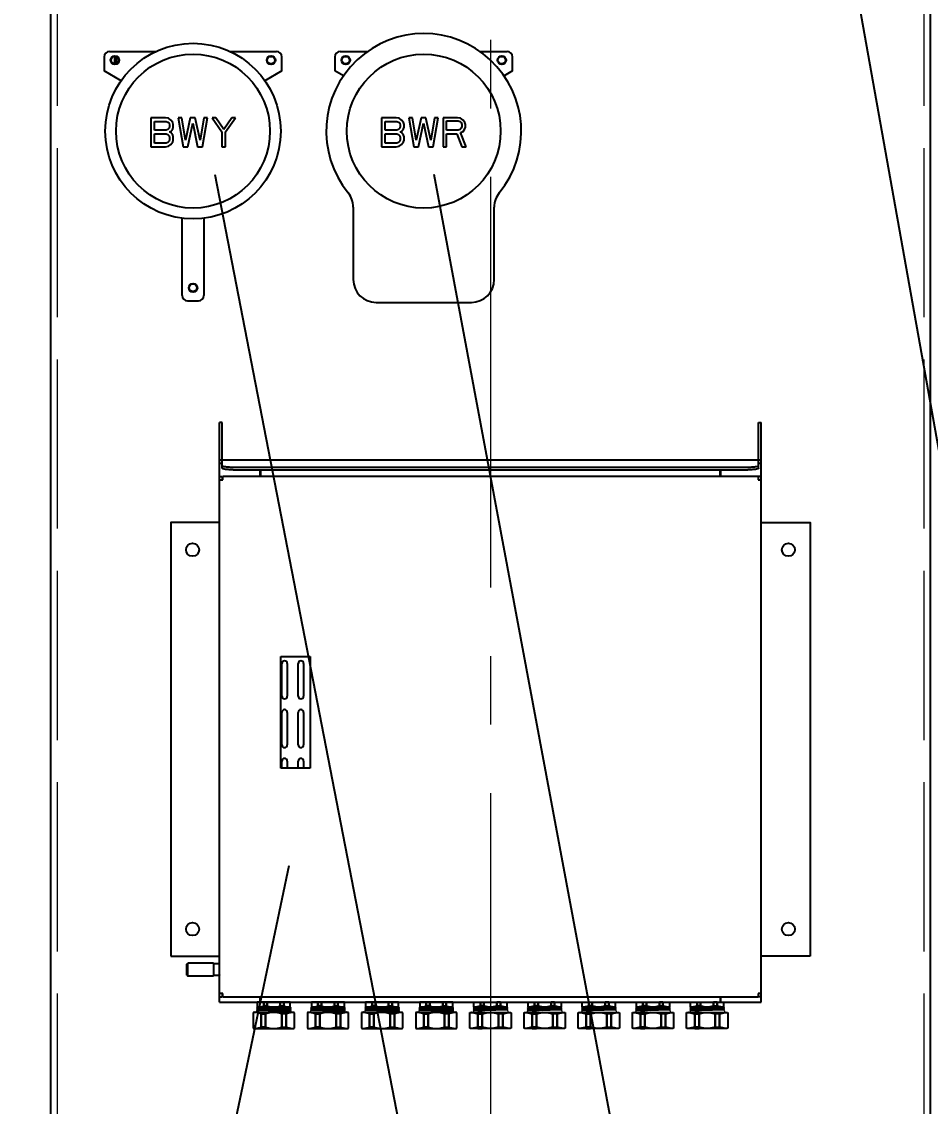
# Model space of a CAD drawing. Header units: millimetres. Extents: x 35720 to 50764, y -47170 to -36532.
# Drawn here: x 40863 to 41701, y -40071 to -39070 of the extents above; entities that cross this region are included whole.
import ezdxf

# ---------------------------------------------------------------- set-up
doc = ezdxf.new("R2010")
doc.units = ezdxf.units.MM
doc.header["$LTSCALE"] = 13
for name, pattern in [('ACAD_ISO02W100', [15, 12, -3]), ('CENTER', [50.8, 31.75, -6.35, 6.35, -6.35]), ('CENTER2', [1.125, 0.75, -0.125, 0.125, -0.125])]:
    doc.linetypes.add(name, pattern=pattern)
doc.layers.get('0').update_dxf_attribs({"color": 1, "linetype": 'CENTER'})
for name, color, linetype in [('00', 7, 'Continuous'), ('01', 7, 'Continuous'), ('03-JI-ZHUN-XIAN', 7, 'Continuous'), ('08', 1, 'Continuous'), ('3中心线层', 1, 'CENTER'), ('DIM', 4, 'Continuous')]:
    doc.layers.add(name, color=color, linetype=linetype)
doc.layers.add('DAS', color=3, linetype='ACAD_ISO02W100', lineweight=18)
doc.layers.add('点划线', color=1, linetype='CENTER2', lineweight=15)
doc.styles.get("Standard").update_dxf_attribs({"font": 'gbenor.shx', "bigfont": 'gbcbig.shx'})
doc.dimstyles.new('丁晓菲', dxfattribs={"dimscale": 15, "dimtxt": 3.5, "dimasz": 2.5, "dimexe": 1.5, "dimexo": 0, "dimgap": 0.5, "dimtad": 1, "dimtoh": 1, "dimtxsty": 'Standard', "dimcen": 2.5, "dimclrd": 3, "dimclre": 3, "dimclrt": 2, "dimadec": 0, "dimazin": 0, "dimtfac": 1, "dimtmove": 0, "dimatfit": 2, "dimfxl": 0, "dimarcsym": 0})

# ---------------------------------------------------------------- blocks, each defined once
blk = doc.blocks.new('030534651230.')
at = {"layer": '01', "ltscale": 45.628538}
blk.add_lwpolyline([(62582.9, -30048.2), (63394.9, -30048.2), (63394.9, -32198.2), (62582.9, -32198.2)], close=True, dxfattribs=at)
at = {"layer": 'DAS', "color": 3}
for p, q in [((62588.9, -30048.2), (62588.9, -32198.2)), ((63388.9, -30048.2), (63388.9, -32198.2))]:
    blk.add_line(p, q, dxfattribs=at)
at = {"layer": '点划线', "ltscale": 38.869873}
blk.add_line((62988.9, -29912.7), (62988.9, -32430.6), dxfattribs=at)
blk = doc.blocks.new('电缆管接头(M32)')
at = {"color": 1}
for p, q in [((15.2, 0), (-15.2, 0)), ((15.2, -4.5), (-15.2, -4.5))]:
    blk.add_line(p, q, dxfattribs=at)
at = {"color": 1, "lineweight": 15}
for p, q in [((-16, -5), (-15.2, -4.5)), ((-16, -5), (-15.2, -5.5)), ((-16, -5.9), (-15.2, -5.5)), ((-16, -5.9), (-15.2, -6.4)), ((-16, -6.9), (-15.2, -6.4)), ((-16, -6.9), (-15.2, -7.4)), ((-16, -7.9), (-15.2, -7.4)), ((-16, -7.9), (-16, -9.3)), ((16, -9.3), (-16, -9.3)), ((-15.2, -4.5), (15.2, -5.5)), ((-15.2, -5.5), (15.2, -6.4)), ((-15.2, -6.4), (15.2, -7.4)), ((-15.2, -7.4), (15.2, -8.3)), ((16, -5), (15.2, -4.5)), ((16, -5), (15.2, -5.5)), ((16, -5.9), (15.2, -5.5)), ((16, -5.9), (15.2, -6.4)), ((16, -6.9), (15.2, -6.4)), ((16, -6.9), (15.2, -7.4)), ((16, -7.9), (15.2, -7.4)), ((16, -7.9), (15.2, -8.3)), ((16, -8.8), (15.2, -8.3)), ((16, -8.8), (16, -9.3))]:
    blk.add_line(p, q, dxfattribs=at)
at = {"color": 1}
for points in [[(-15.2, 0), (-15.2, -4.2)], [(-9.2, 0), (-9.2, -3.4)], [(-9.2, 0), (-9.2, -3.4)], [(-6, 0), (-6, -3.4)], [(-6, -3.4), (-6, 0)], [(6, -3.4), (6, 0)], [(6, 0), (6, -3.4)], [(6, -3.4), (6, 0)], [(9.2, 0), (9.2, -3.4)], [(9.2, 0), (9.2, -3.4)], [(15.2, -4.2), (15.2, 0)], [(-19, -9.6), (-19, -23.9)], [(17.2, -9.3), (-17.2, -9.3)], [(-13.8, -4.5), (13.8, -4.5)], [(-7.5, -9.3), (-11.5, -9.3)], [(-9.2, -4.5), (-6, -4.5)], [(7.5, -9.3), (-7.5, -9.3)], [(-6, -4.5), (6, -4.5)], [(9.2, -4.5), (6, -4.5)], [(7.5, -9.3), (11.5, -9.3)], [(19, -23.9), (19, -9.6)], [(-11.5, -10.7), (-11.5, -22.9)], [(-11.5, -10.7), (-11.5, -22.9)], [(-7.5, -10.7), (-7.5, -22.9)], [(-7.5, -22.9), (-7.5, -10.7)], [(7.5, -22.9), (7.5, -10.7)], [(7.5, -10.7), (7.5, -22.9)], [(7.5, -22.9), (7.5, -10.7)], [(11.5, -10.7), (11.5, -22.9)], [(11.5, -10.7), (11.5, -22.9)], [(-17.2, -24.3), (17.2, -24.3)], [(-11.5, -24.3), (-7.5, -24.3)], [(-7.5, -24.3), (7.5, -24.3)], [(11.5, -24.3), (7.5, -24.3)]]:
    blk.add_lwpolyline(points, dxfattribs=at)
for points in [[(-6, -3.4), (-9.2, -3.4), (-9.2, 0), (-6, 0)], [(6, -3.4), (9.2, -3.4), (9.2, 0), (6, 0)], [(-7.5, -22.9), (-11.5, -22.9), (-11.5, -10.7), (-7.5, -10.7)], [(7.5, -22.9), (11.5, -22.9), (11.5, -10.7), (7.5, -10.7)]]:
    blk.add_lwpolyline(points, close=True, dxfattribs=at)
for centre, radius, start, end in [((-8.1, -59.8), 51.4, 100.2815, 102.2979), ((-26.4, -59.8), 51.4, 73.1437, 79.7185), ((-6.4, 35.9), 41.1, 257.7021, 259.7185), ((-21.1, 35.9), 41.1, 280.2815, 286.8563), ((7.4, -59.8), 51.4, 100.2815, 106.8563), ((5.9, 35.9), 41.1, 253.1437, 259.7185), ((-5.9, 35.9), 41.1, 280.2815, 286.8563), ((-7.4, -59.8), 51.4, 73.1437, 79.7185), ((21.1, 35.9), 41.1, 253.1437, 259.7185), ((26.4, -59.8), 51.4, 100.2815, 106.8563), ((6.4, 35.9), 41.1, 280.2815, 282.2979), ((8.1, -59.8), 51.4, 77.7021, 79.7185), ((-8.1, 26.3), 51.4, 257.7021, 259.7185), ((-26.4, 26.3), 51.4, 280.2815, 286.8563), ((7.4, 26.3), 51.4, 253.1437, 259.7185), ((-7.4, 26.3), 51.4, 280.2815, 286.8563), ((26.4, 26.3), 51.4, 253.1437, 259.7185), ((8.1, 26.3), 51.4, 280.2815, 282.2979)]:
    blk.add_arc(centre, radius, start, end, dxfattribs=at)
blk = doc.blocks.new('端子箱123')
at = {"color": 7, "linetype": 'Continuous'}
for p, q in [((25, -67.5), (25, 467.5)), ((27.5, 467.5), (25, 467.5)), ((27.5, 425.2), (27.5, 467.5)), ((522.5, 425.2), (522.5, 467.5)), ((522.5, 467.5), (525, 467.5)), ((525, -67.5), (525, 467.5)), ((525, 432.5), (25, 432.5)), ((25, 430), (27.5, 430)), ((37.5, 426.2), (512.5, 426.2)), ((37.5, 423.8), (512.5, 423.8)), ((62.5, 417.5), (62.5, 423.8)), ((63, 417.5), (63, 423.8)), ((487, 417.5), (487, 423.8)), ((487.5, 417.5), (487.5, 423.8)), ((522.5, 430), (525, 430)), ((25, 417.5), (27.5, 417.5)), ((25, 414.5), (28, 414.5)), ((27.5, 417.5), (27.5, 414.5)), ((28, 414.5), (28, 417.5)), ((522, 417.5), (28, 417.5)), ((522, 417.5), (522, 414.5)), ((522, 414.5), (525, 414.5)), ((522.5, 414.5), (522.5, 417.5)), ((525, 417.5), (522.5, 417.5)), ((81.5, 148.5), (81.5, 251.5)), ((81.5, 251.5), (108.5, 251.5)), ((108.5, 251.5), (108.5, 148.5)), ((82.5, 215), (82.5, 245)), ((87.5, 245), (87.5, 215)), ((97.5, 215), (97.5, 245)), ((102.5, 245), (102.5, 215)), ((82.5, 170), (82.5, 200)), ((87.5, 200), (87.5, 170)), ((97.5, 170), (97.5, 200)), ((102.5, 200), (102.5, 170)), ((82.5, 148.5), (82.5, 155)), ((87.5, 155), (87.5, 148.5)), ((97.5, 148.5), (97.5, 155)), ((102.5, 155), (102.5, 148.5)), ((108.5, 148.5), (81.5, 148.5)), ((-5.3, -32.4), (-4.3, -31.5)), ((-5.3, -42.6), (-5.3, -32.4)), ((-4.3, -43.5), (-4.3, -31.5)), ((19.5, -31.5), (-4.3, -31.5)), ((19.5, -31.5), (19.5, -43.5)), ((24.7, -32.1), (19.5, -32.1)), ((25, -33.1), (24.7, -32.1)), ((24.7, -32.1), (24.7, -42.9)), ((-5.3, -42.6), (-4.3, -43.5)), ((19.5, -43.5), (-4.3, -43.5)), ((24.7, -42.9), (19.5, -42.9)), ((25, -41.9), (24.7, -42.9)), ((28, -59.5), (25, -59.5)), ((27.5, -59.5), (27.5, -62.5)), ((28, -62.5), (28, -59.5)), ((525, -59.5), (522, -59.5)), ((522, -59.5), (522, -62.5)), ((522.5, -62.5), (522.5, -59.5)), ((25, -62.5), (27.5, -62.5)), ((25, -67.5), (525, -67.5)), ((28, -62.5), (522, -62.5)), ((62.5, -67.5), (62.5, -62.5)), ((62.5, -65), (63, -65)), ((63, -67.5), (63, -62.5)), ((487, -62.5), (487, -67.5)), ((487, -65), (487.5, -65)), ((487.5, -67.5), (487.5, -62.5)), ((525, -62.5), (522.5, -62.5))]:
    blk.add_line(p, q, dxfattribs=at)
for centre, start, end in [((85, 245), 0, 180), ((100, 245), 0, 180), ((85, 215), 180, 360), ((100, 215), 180, 360), ((85, 200), 0, 180), ((100, 200), 0, 180), ((85, 170), 180, 360), ((100, 170), 180, 360), ((85, 155), 0, 180), ((100, 155), 0, 180)]:
    blk.add_arc(centre, 2.5, start, end, dxfattribs=at)
for points, knots in [([(27.5, 427.6), (27.5, 427.5), (27.8, 427.3), (28.7, 426.9), (30.8, 426.6), (33.9, 426.3), (36.2, 426.2), (37.5, 426.2)], [0, 0, 0, 0, 0.03242, 0.093457, 0.30927, 0.626822, 1, 1, 1, 1]), ([(37.5, 423.8), (36.2, 423.8), (33.9, 423.8), (30.8, 424.1), (28.7, 424.4), (27.8, 424.8), (27.5, 425), (27.5, 425.2)], [0, 0, 0, 0, 0.373178, 0.69073, 0.906543, 0.96758, 1, 1, 1, 1]), ([(512.5, 426.2), (513.8, 426.2), (516.1, 426.3), (519.2, 426.6), (521.3, 426.9), (522.2, 427.3), (522.5, 427.5), (522.5, 427.6)], [0, 0, 0, 0, 0.373178, 0.69073, 0.906543, 0.96758, 1, 1, 1, 1]), ([(522.5, 425.2), (522.5, 425), (522.2, 424.8), (521.3, 424.4), (519.2, 424.1), (516.1, 423.8), (513.8, 423.8), (512.5, 423.8)], [0, 0, 0, 0, 0.03242, 0.093457, 0.30927, 0.626822, 1, 1, 1, 1])]:
    blk.add_open_spline(points, degree=3, knots=knots, dxfattribs=at)
at = {"layer": '00', "ltscale": 38.869873}
for points in [[(-20, -25), (25, -25), (25, 375), (-20, 375)], [(570, -25), (525, -25), (525, 375), (570, 375)]]:
    blk.add_lwpolyline(points, close=True, dxfattribs=at)
for centre in [(0, 350), (550, 350), (0, 0), (550, 0)]:
    blk.add_circle(centre, 6, dxfattribs=at)
for p in [(75, -67.5), (125, -67.5), (175, -67.5), (225, -67.5)]:
    blk.add_blockref('电缆管接头(M32)', p)
at = {"xscale": -1}
for p in [(275, -67.5), (325, -67.5), (375, -67.5), (425, -67.5), (475, -67.5)]:
    blk.add_blockref('电缆管接头(M32)', p, dxfattribs=at)
blk = doc.blocks.new('0.10210320354035102.')
at = {"layer": '00'}
blk.add_line((89058.1, -25997.9), (89058.1, -27847.9), dxfattribs=at)
blk = doc.blocks.new('13130320.')
at = {"color": 7, "linetype": 'Continuous'}
for p, q in [((529041, -293323.4), (529084.1, -293323.4)), ((529152, -293323.4), (529195, -293323.4)), ((529036, -293328.4), (529036, -293341.4)), ((529045.5, -293328), (529045.5, -293334.8)), ((529047.5, -293328.3), (529047.5, -293334.5)), ((529200, -293341.4), (529200, -293328.4)), ((529051.7, -293350.5), (529036, -293341.4)), ((529200, -293341.4), (529184.4, -293350.5)), ((529079, -293384.5), (529079, -293411.4)), ((529092.5, -293384.5), (529079, -293384.5)), ((529095.3, -293385), (529092.5, -293384.5)), ((529097.6, -293386.7), (529095.3, -293385)), ((529104.3, -293384.5), (529108.8, -293411.4)), ((529107.7, -293384.5), (529104.3, -293384.5)), ((529111, -293405.1), (529107.7, -293384.5)), ((529115.5, -293384.5), (529111, -293405.1)), ((529120, -293384.5), (529115.5, -293384.5)), ((529124.5, -293405.1), (529120, -293384.5)), ((529127.9, -293384.5), (529124.5, -293405.1)), ((529126.8, -293411.4), (529131.3, -293384.5)), ((529131.3, -293384.5), (529127.9, -293384.5)), ((529135.8, -293384.5), (529144.7, -293397.6)), ((529139.1, -293384.5), (529135.8, -293384.5)), ((529146.4, -293395.3), (529139.1, -293384.5)), ((529153.7, -293384.5), (529146.4, -293395.3)), ((529148.1, -293397.6), (529157.1, -293384.5)), ((529157.1, -293384.5), (529153.7, -293384.5)), ((529082.4, -293395.9), (529082.4, -293387.9)), ((529082.4, -293387.9), (529093.1, -293387.9)), ((529093.1, -293395.9), (529082.4, -293395.9)), ((529093.1, -293387.9), (529094.8, -293388.5)), ((529094.8, -293395.3), (529093.1, -293395.9)), ((529094.8, -293388.5), (529095.9, -293389.6)), ((529095.9, -293394.2), (529094.8, -293395.3)), ((529095.9, -293389.6), (529096.4, -293391.3)), ((529096.4, -293392.5), (529095.9, -293394.2)), ((529096.4, -293391.3), (529096.4, -293392.5)), ((529099.3, -293389), (529097.6, -293386.7)), ((529097.6, -293397.1), (529099.3, -293394.8)), ((529099.8, -293390.8), (529099.3, -293389)), ((529099.3, -293394.8), (529099.8, -293393.1)), ((529099.8, -293393.1), (529099.8, -293390.8)), ((529113.3, -293411.4), (529117.8, -293389.6)), ((529117.8, -293389.6), (529122.3, -293411.4)), ((529082.4, -293408), (529082.4, -293399.4)), ((529082.4, -293399.4), (529093.1, -293399.4)), ((529093.1, -293399.4), (529094.8, -293399.9)), ((529094.8, -293399.9), (529095.9, -293401.1)), ((529095.9, -293401.1), (529096.4, -293402.8)), ((529096.4, -293404.5), (529095.9, -293406.2)), ((529096.4, -293397.6), (529097.6, -293397.1)), ((529097.6, -293398.2), (529096.4, -293397.6)), ((529096.4, -293402.8), (529096.4, -293404.5)), ((529099.3, -293400.5), (529097.6, -293398.2)), ((529099.8, -293402.2), (529099.3, -293400.5)), ((529099.3, -293406.8), (529099.8, -293405.1)), ((529099.8, -293405.1), (529099.8, -293402.2)), ((529144.7, -293397.6), (529144.7, -293411.4)), ((529148.1, -293411.4), (529148.1, -293397.6)), ((529079, -293411.4), (529092.5, -293411.4)), ((529093.1, -293408), (529082.4, -293408)), ((529092.5, -293411.4), (529095.3, -293410.8)), ((529094.8, -293407.4), (529093.1, -293408)), ((529095.9, -293406.2), (529094.8, -293407.4)), ((529095.3, -293410.8), (529097.6, -293409.1)), ((529097.6, -293409.1), (529099.3, -293406.8)), ((529108.8, -293411.4), (529113.3, -293411.4)), ((529122.3, -293411.4), (529126.8, -293411.4)), ((529144.7, -293411.4), (529148.1, -293411.4)), ((529108, -293548.4), (529108, -293477.2)), ((529128, -293477.2), (529128, -293548.4)), ((529113, -293553.4), (529123, -293553.4))]:
    blk.add_line(p, q, dxfattribs=at)
for centre, radius in [((529118, -293396.9), 81), ((529118, -293396.9), 71), ((529046, -293331.4), 4), ((529190, -293331.4), 4), ((529118, -293541.4), 4)]:
    blk.add_circle(centre, radius, dxfattribs=at)
for centre, start, end in [((529041, -293328.4), 90, 180), ((529195, -293328.4), 0, 90), ((529113, -293548.4), 180, 270), ((529123, -293548.4), 270, 0)]:
    blk.add_arc(centre, 5, start, end, dxfattribs=at)
at = {"layer": '03-JI-ZHUN-XIAN', "color": 3, "linetype": 'Continuous'}
for centre in [(529046, -293331.4), (529190, -293331.4), (529118, -293541.4)]:
    blk.add_circle(centre, 3.5, dxfattribs=at)
blk = doc.blocks.new('10.13102.')
at = {"color": 7, "linetype": 'Continuous'}
for p, q in [((529111, -292903.4), (529136.2, -292903.4)), ((529239.9, -292903.4), (529265, -292903.4)), ((529106, -292908.4), (529106, -292921.4)), ((529270, -292921.4), (529270, -292908.4)), ((529113.9, -292925.9), (529106, -292921.4)), ((529270, -292921.4), (529262.2, -292925.9)), ((529149, -292964.5), (529149, -292991.4)), ((529162.5, -292964.5), (529149, -292964.5)), ((529165.3, -292965), (529162.5, -292964.5)), ((529167.6, -292966.7), (529165.3, -292965)), ((529174.3, -292964.5), (529178.8, -292991.4)), ((529177.7, -292964.5), (529174.3, -292964.5)), ((529181, -292985.1), (529177.7, -292964.5)), ((529185.5, -292964.5), (529181, -292985.1)), ((529190, -292964.5), (529185.5, -292964.5)), ((529194.5, -292985.1), (529190, -292964.5)), ((529197.9, -292964.5), (529194.5, -292985.1)), ((529196.8, -292991.4), (529201.3, -292964.5)), ((529201.3, -292964.5), (529197.9, -292964.5)), ((529205.8, -292964.5), (529205.8, -292991.4)), ((529219.2, -292964.5), (529205.8, -292964.5)), ((529222, -292965), (529219.2, -292964.5)), ((529224.3, -292966.7), (529222, -292965)), ((529152.4, -292975.9), (529152.4, -292967.9)), ((529152.4, -292967.9), (529163.1, -292967.9)), ((529163.1, -292967.9), (529164.8, -292968.5)), ((529164.8, -292975.3), (529163.1, -292975.9)), ((529164.8, -292968.5), (529165.9, -292969.6)), ((529165.9, -292974.2), (529164.8, -292975.3)), ((529165.9, -292969.6), (529166.4, -292971.3)), ((529166.4, -292972.5), (529165.9, -292974.2)), ((529166.4, -292971.3), (529166.4, -292972.5)), ((529169.3, -292969), (529167.6, -292966.7)), ((529167.6, -292977.1), (529169.3, -292974.8)), ((529169.8, -292970.8), (529169.3, -292969)), ((529169.3, -292974.8), (529169.8, -292973.1)), ((529169.8, -292973.1), (529169.8, -292970.8)), ((529183.3, -292991.4), (529187.8, -292969.6)), ((529187.8, -292969.6), (529192.3, -292991.4)), ((529209.1, -292975.9), (529209.1, -292967.3)), ((529209.1, -292967.3), (529219.8, -292967.3)), ((529219.8, -292967.3), (529221.5, -292967.9)), ((529221.5, -292975.3), (529219.8, -292975.9)), ((529221.5, -292967.9), (529222.6, -292969)), ((529222.6, -292974.2), (529221.5, -292975.3)), ((529222.6, -292969), (529223.2, -292970.8)), ((529223.2, -292972.5), (529222.6, -292974.2)), ((529223.2, -292970.8), (529223.2, -292972.5)), ((529226, -292969), (529224.3, -292966.7)), ((529224.3, -292977.1), (529226, -292974.8)), ((529226.5, -292970.8), (529226, -292969)), ((529226, -292974.8), (529226.5, -292973.1)), ((529226.5, -292973.1), (529226.5, -292970.8)), ((529163.1, -292975.9), (529152.4, -292975.9)), ((529152.4, -292988), (529152.4, -292979.4)), ((529152.4, -292979.4), (529163.1, -292979.4)), ((529163.1, -292979.4), (529164.8, -292979.9)), ((529164.8, -292979.9), (529165.9, -292981.1)), ((529165.9, -292981.1), (529166.4, -292982.8)), ((529166.4, -292984.5), (529165.9, -292986.2)), ((529166.4, -292977.6), (529167.6, -292977.1)), ((529167.6, -292978.2), (529166.4, -292977.6)), ((529166.4, -292982.8), (529166.4, -292984.5)), ((529169.3, -292980.5), (529167.6, -292978.2)), ((529169.8, -292982.2), (529169.3, -292980.5)), ((529169.3, -292986.8), (529169.8, -292985.1)), ((529169.8, -292985.1), (529169.8, -292982.2)), ((529219.8, -292975.9), (529209.1, -292975.9)), ((529209.1, -292991.4), (529209.1, -292979.4)), ((529209.1, -292979.4), (529218.7, -292979.4)), ((529218.7, -292979.4), (529223.2, -292991.4)), ((529222, -292978.2), (529224.3, -292977.1)), ((529227.1, -292991.4), (529222, -292978.2)), ((529149, -292991.4), (529162.5, -292991.4)), ((529163.1, -292988), (529152.4, -292988)), ((529162.5, -292991.4), (529165.3, -292990.8)), ((529164.8, -292987.4), (529163.1, -292988)), ((529165.9, -292986.2), (529164.8, -292987.4)), ((529165.3, -292990.8), (529167.6, -292989.1)), ((529167.6, -292989.1), (529169.3, -292986.8)), ((529178.8, -292991.4), (529183.3, -292991.4)), ((529192.3, -292991.4), (529196.8, -292991.4)), ((529205.8, -292991.4), (529209.1, -292991.4)), ((529223.2, -292991.4), (529227.1, -292991.4)), ((529123, -293047.1), (529123, -293113.9)), ((529253, -293113.9), (529253, -293047.1)), ((529144, -293134.9), (529232, -293134.9))]:
    blk.add_line(p, q, dxfattribs=at)
for centre, radius in [((529116, -292911.4), 4), ((529188, -292976.9), 71), ((529260, -292911.4), 4)]:
    blk.add_circle(centre, radius, dxfattribs=at)
for centre, radius, start, end in [((529188, -292976.9), 90, 320.7846, 219.2154), ((529111, -292908.4), 5, 90, 180), ((529265, -292908.4), 5, 0, 90), ((529102, -293047.1), 21, 0, 39.2154), ((529274, -293047.1), 21, 140.7846, 180), ((529144, -293113.9), 21, 180, 270), ((529232, -293113.9), 21, 270, 0)]:
    blk.add_arc(centre, radius, start, end, dxfattribs=at)
at = {"layer": '03-JI-ZHUN-XIAN', "color": 3, "linetype": 'Continuous'}
for centre in [(529116, -292911.4), (529260, -292911.4)]:
    blk.add_circle(centre, 3.5, dxfattribs=at)
blk = doc.blocks.new('*D169')
at = {"layer": 'Defpoints', "color": 0, "ltscale": 38.869873, "transparency": 16777216}
for p in [(40556.3, -38669.8), (40092.2, -40489.9), (40947.3, -40489.9)]:
    blk.add_point(p, dxfattribs=at)
at = {"layer": 'DIM', "color": 3, "lineweight": -2, "ltscale": 38.869873, "transparency": 16777216}
for p, q in [((40556.3, -38669.8), (40069.7, -38669.8)), ((40092.2, -38707.3), (40092.2, -40452.4)), ((40947.3, -40489.9), (40069.7, -40489.9))]:
    blk.add_line(p, q, dxfattribs=at)
at = {"layer": 'DIM', "color": 3, "ltscale": 38.869873, "transparency": 16777216}
for points in [[(40085.9, -38707.3), (40098.4, -38707.3), (40092.2, -38669.8)], [(40085.9, -40452.4), (40098.4, -40452.4), (40092.2, -40489.9)]]:
    blk.add_solid(points, dxfattribs=at)
at = {"layer": 'DIM', "color": 2, "ltscale": 38.869873, "transparency": 16777216, "insert": (40058.4, -39579.9), "char_height": 52.5, "attachment_point": 5, "rotation": 90, "bg_fill": 3, "box_fill_scale": 1.1, "bg_fill_color": 256, "bg_fill_true_color": 13158600, "bg_fill_transparency": 0}
blk.add_mtext('1820', dxfattribs=at)
blk = doc.blocks.new('*D198')
at = {"layer": 'Defpoints', "color": 0, "ltscale": 38.869873, "transparency": 16777216}
for p in [(40278.7, -39249.9), (42471.3, -40221.9), (42471.3, -40854.4)]:
    blk.add_point(p, dxfattribs=at)
at = {"layer": 'DIM', "color": 3, "lineweight": -2, "ltscale": 38.869873, "transparency": 16777216}
for p, q in [((40278.7, -39249.9), (40278.7, -40876.9)), ((42471.3, -40221.9), (42471.3, -40876.9)), ((40316.2, -40854.4), (42433.8, -40854.4))]:
    blk.add_line(p, q, dxfattribs=at)
at = {"layer": 'DIM', "color": 3, "ltscale": 38.869873, "transparency": 16777216}
for points in [[(40316.2, -40848.2), (40316.2, -40860.7), (40278.7, -40854.4)], [(42433.8, -40848.2), (42433.8, -40860.7), (42471.3, -40854.4)]]:
    blk.add_solid(points, dxfattribs=at)
at = {"layer": 'DIM', "color": 2, "ltscale": 38.869873, "transparency": 16777216, "insert": (41375, -40820.7), "char_height": 52.5, "attachment_point": 5, "bg_fill": 3, "box_fill_scale": 1.1, "bg_fill_color": 256, "bg_fill_true_color": 13158600, "bg_fill_transparency": 0}
blk.add_mtext('2193', dxfattribs=at)
blk = doc.blocks.new('*D199')
at = {"layer": 'Defpoints', "color": 0, "ltscale": 38.869873, "transparency": 16777216}
for p in [(40278.7, -39249.9), (41295.3, -40594.3), (40278.7, -40750.2)]:
    blk.add_point(p, dxfattribs=at)
at = {"layer": 'DIM', "color": 3, "lineweight": -2, "ltscale": 38.869873, "transparency": 16777216}
for p, q in [((40278.7, -39249.9), (40278.7, -40772.7)), ((41295.3, -40594.3), (41295.3, -40772.7)), ((41257.8, -40750.2), (40316.2, -40750.2))]:
    blk.add_line(p, q, dxfattribs=at)
at = {"layer": 'DIM', "color": 3, "ltscale": 38.869873, "transparency": 16777216}
for points in [[(40316.2, -40744), (40316.2, -40756.5), (40278.7, -40750.2)], [(41257.8, -40744), (41257.8, -40756.5), (41295.3, -40750.2)]]:
    blk.add_solid(points, dxfattribs=at)
at = {"layer": 'DIM', "color": 2, "ltscale": 38.869873, "transparency": 16777216, "insert": (40787, -40716.5), "char_height": 52.5, "attachment_point": 5, "bg_fill": 3, "box_fill_scale": 1.1, "bg_fill_color": 256, "bg_fill_true_color": 13158600, "bg_fill_transparency": 0}
blk.add_mtext('1017', dxfattribs=at)

msp = doc.modelspace()

# ---------------------------------------------------------------- linework, layer by layer
at = {"layer": '08', "color": 3}
for p, q in [((41965.17, -40898.883), (41605.065, -38882.751)), ((41368.837, -40898.883), (41041.116, -39211.472)), ((41558.982, -40898.883), (41243.384, -39211.332)), ((40891.538, -40885.802), (41109.564, -39848.558))]:
    msp.add_line(p, q, dxfattribs=at)

# ---------------------------------------------------------------- block references
at = {"color": 3}
msp.add_blockref('0.10210320354035102.', (-48168.758, -12368.949), dxfattribs=at)
for name, p in [('10.13102.', (-487954.278, 253805.719)), ('13130320.', (-488097.242, 254225.719))]:
    msp.add_blockref(name, p)
at = {"layer": '3中心线层'}
msp.add_blockref('端子箱123', (41020.301, -39907.38), dxfattribs=at)
at = {"layer": 'DIM', "color": 2, "xscale": -1}
msp.add_blockref('030534651230.', (104284.241, -8163.702), dxfattribs=at)

# ---------------------------------------------------------------- next in the draw order: dimensions: what is measured, and where the dimension line sits
at = {"layer": 'DIM', "color": 2, "ltscale": 38.869873}
dim = msp.add_linear_dim(base=(40092.156, -40489.88), p1=(40556.318, -38669.823), p2=(40947.347, -40489.88), angle=90, dimstyle='丁晓菲', override={"dimdec": 0, "dimtfill": 1, "dimarcsym": 1}, dxfattribs=at)
dim.commit()
dim.dimension.update_dxf_attribs({"geometry": '*D169', "text_midpoint": (40058.406, -39579.852)})

# ---------------------------------------------------------------- next in the draw order: dimensions: what is measured, and where the dimension line sits
dim = msp.add_linear_dim(base=(42471.301, -40854.41), p1=(40278.732, -39249.871), p2=(42471.301, -40221.88), dimstyle='丁晓菲', override={"dimdec": 0, "dimtfill": 1, "dimarcsym": 1}, dxfattribs=at)
dim.commit()
dim.dimension.update_dxf_attribs({"geometry": '*D198', "text_midpoint": (41375.017, -40820.66)})

# ---------------------------------------------------------------- next in the draw order: dimensions: what is measured, and where the dimension line sits
dim = msp.add_linear_dim(base=(40278.732, -40750.203), p1=(41295.301, -40594.255), p2=(40278.732, -39249.871), dimstyle='丁晓菲', override={"dimdec": 0, "dimtfill": 1, "dimarcsym": 1}, dxfattribs=at)
dim.commit()
dim.dimension.update_dxf_attribs({"geometry": '*D199', "text_midpoint": (40787.017, -40716.453)})

doc.saveas('drawing.dxf')
